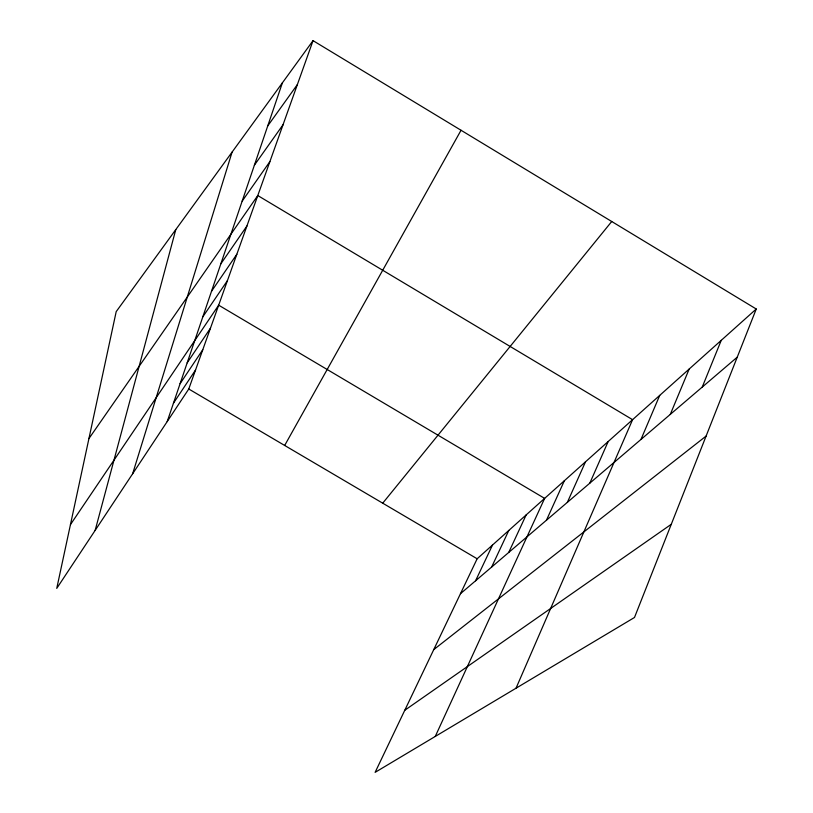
<?xml version="1.0" encoding="UTF-8"?>
<svg xmlns="http://www.w3.org/2000/svg" width="813" height="813" viewBox="0 0 813 813"><rect width="100%" height="100%" fill="white"/><g stroke="black" fill="none" stroke-linecap="round" stroke-linejoin="round"><path stroke-width="1.22" d="M95.151 530.401L175.781 229.612M132.651 473.755L232.081 152.092M167.204 421.571L282.385 82.845M313.035 40.65L116.198 311.633L56.747 588.399L188.768 389L313.035 40.65L756.253 309.011L634.496 617.474L375.118 772.35L477.15 558.775L756.253 309.011M702.249 387.069L721.233 340.352M670.288 414.386L689.18 369.031M640.979 439.427L659.729 395.392M516.031 688.205L632.585 419.681L257.782 195.547L88.932 438.583M589.811 483.156L608.185 441.51M567.352 502.353L585.512 461.804M546.448 520.218L564.374 480.717M435.26 736.446L544.639 498.389L218.667 305.18L70.446 524.619M508.714 552.464L526.153 514.934M491.621 567.068L508.806 530.452M475.575 580.787L492.505 545.035M284.672 445.463L461.042 130.263M173.454 403.197L195.567 369.956M180.1 383.665L202.783 349.712M187.173 362.852L210.476 328.167M202.823 316.826L227.437 280.607M211.502 291.298L236.827 254.276M220.841 263.839L246.918 226.004M242.152 201.167L269.875 161.614M254.378 165.202L283.026 124.765M267.731 125.924L297.355 84.603M382.72 503.186L611.722 221.502M460.473 593.693L737.249 357.161M433.756 649.617L706.091 436.083M404.772 710.277L671.274 524.294M188.768 389L477.15 558.775"/></g></svg>
